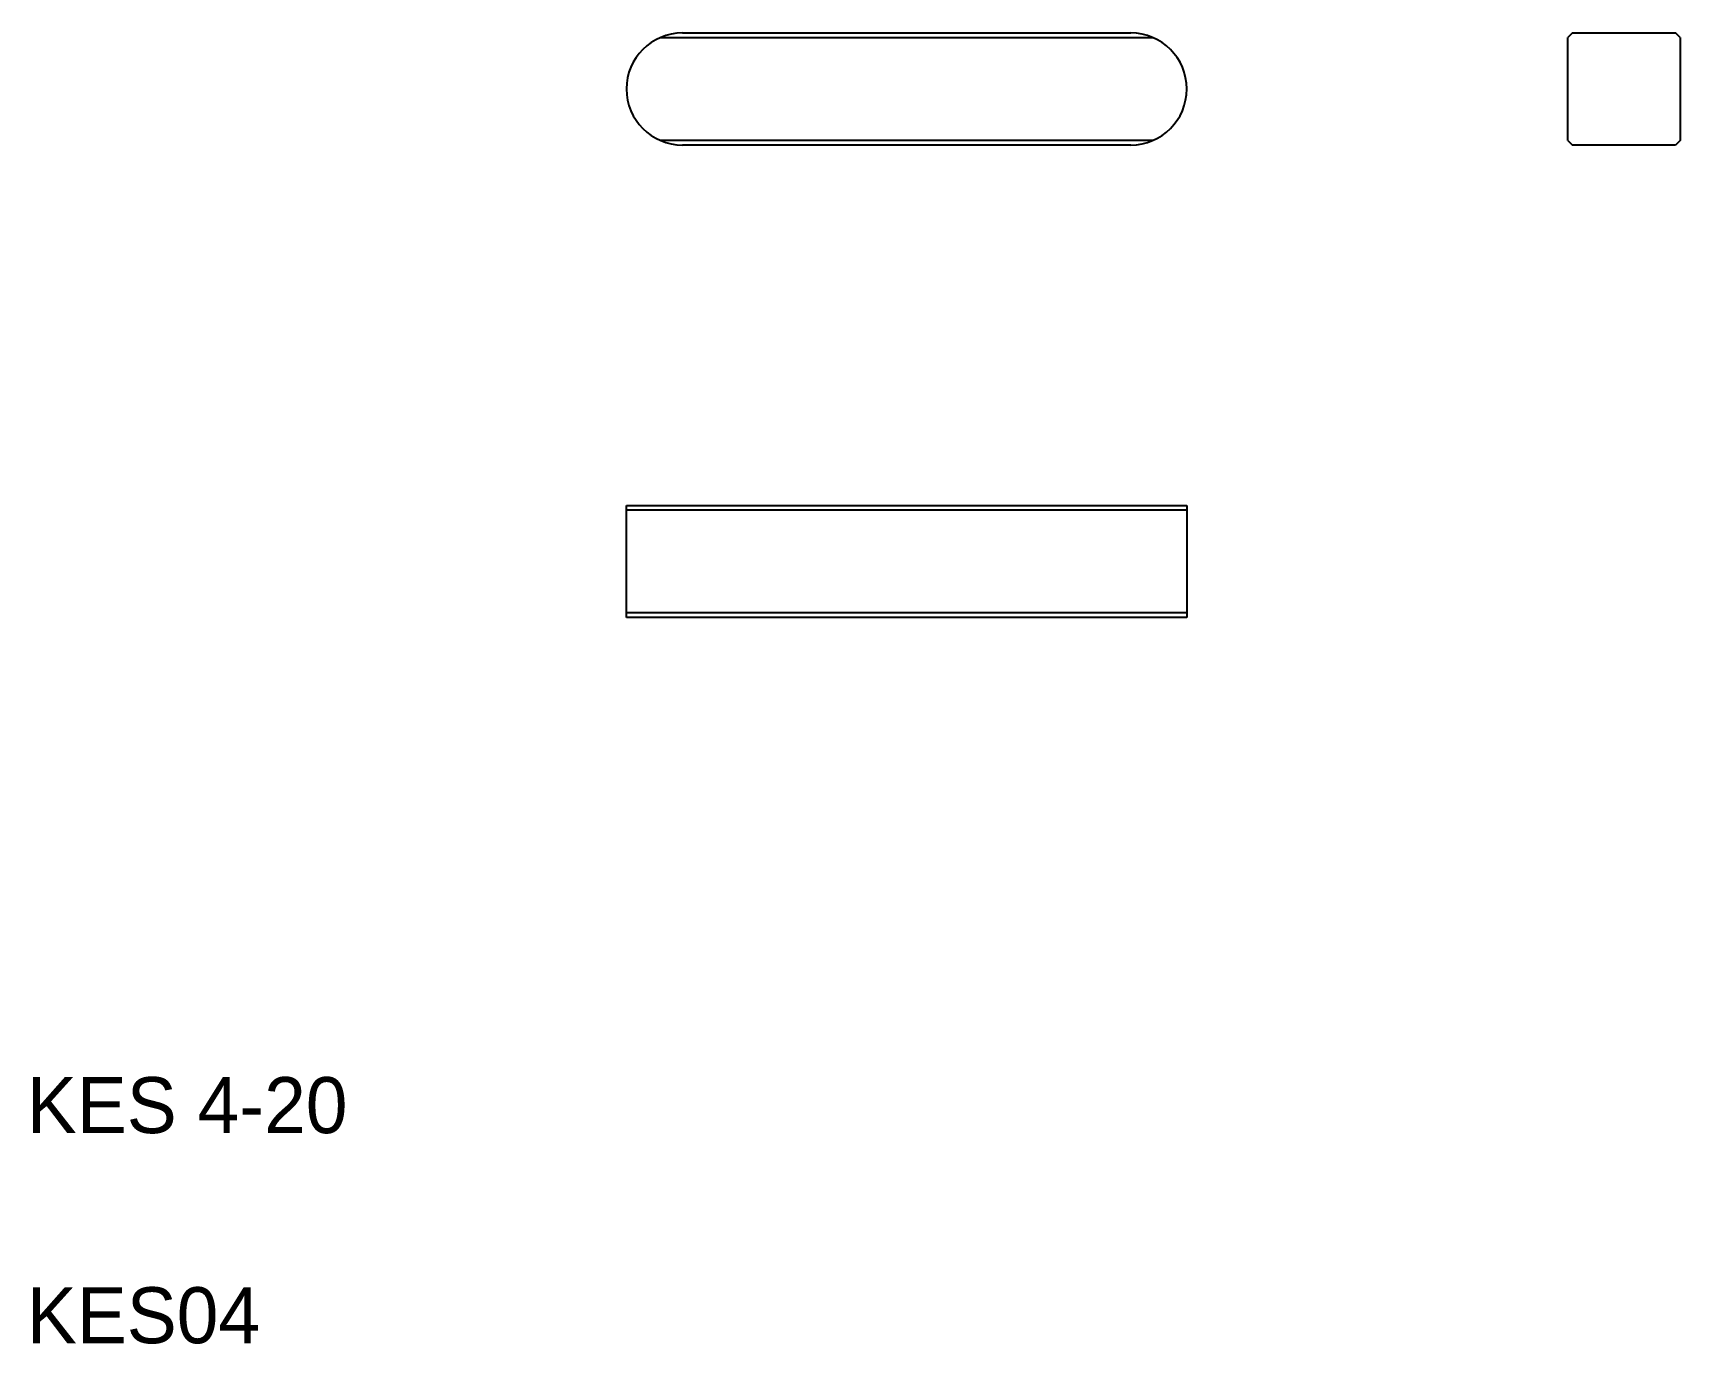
# Model space of a CAD drawing. Extents: x 5.2 to 64, y 5 to 51.8.
import ezdxf

# ---------------------------------------------------------------- set-up
doc = ezdxf.new("R2010")
doc.units = 0
doc.layers.get('0').update_dxf_attribs({"linetype": 'CONTINUOUS'})

msp = doc.modelspace()

# ---------------------------------------------------------------- linework, layer by layer
at = {"color": 7, "linetype": 'CONTINUOUS'}
for p, q in [((28.406, 51.77), (44.406, 51.77)), ((60.174, 51.77), (60.014, 51.61)), ((60.174, 51.77), (63.854, 51.77)), ((64.014, 51.61), (63.854, 51.77)), ((60.014, 47.93), (60.014, 51.61)), ((64.014, 51.61), (64.014, 47.93)), ((44.406, 47.77), (28.406, 47.77)), ((60.014, 47.93), (60.174, 47.77)), ((63.854, 47.77), (60.174, 47.77)), ((64.014, 47.93), (63.854, 47.77)), ((26.406, 34.907), (46.406, 34.907)), ((26.406, 30.907), (26.406, 34.907)), ((46.406, 34.907), (46.406, 30.907)), ((46.406, 30.907), (26.406, 30.907))]:
    msp.add_line(p, q, dxfattribs=at)
at = {"color": 3, "linetype": 'CONTINUOUS'}
for p, q in [((27.622, 51.61), (45.189, 51.61)), ((45.189, 47.93), (27.622, 47.93)), ((26.406, 34.747), (46.406, 34.747)), ((46.406, 31.067), (26.406, 31.067))]:
    msp.add_line(p, q, dxfattribs=at)
at = {"color": 7, "linetype": 'CONTINUOUS'}
for centre, start, end in [((28.406, 49.77), 90, 180), ((44.406, 49.77), 0, 90), ((28.406, 49.77), 180, 270), ((44.406, 49.77), 270, 0)]:
    msp.add_arc(centre, 2, start, end, dxfattribs=at)

# ---------------------------------------------------------------- texts
for s, p in [('KES 4-20', (5, 12.5)), ('KES04', (5, 5))]:
    msp.add_text(s, height=2, dxfattribs=at).set_placement(p)

doc.saveas('drawing.dxf')
